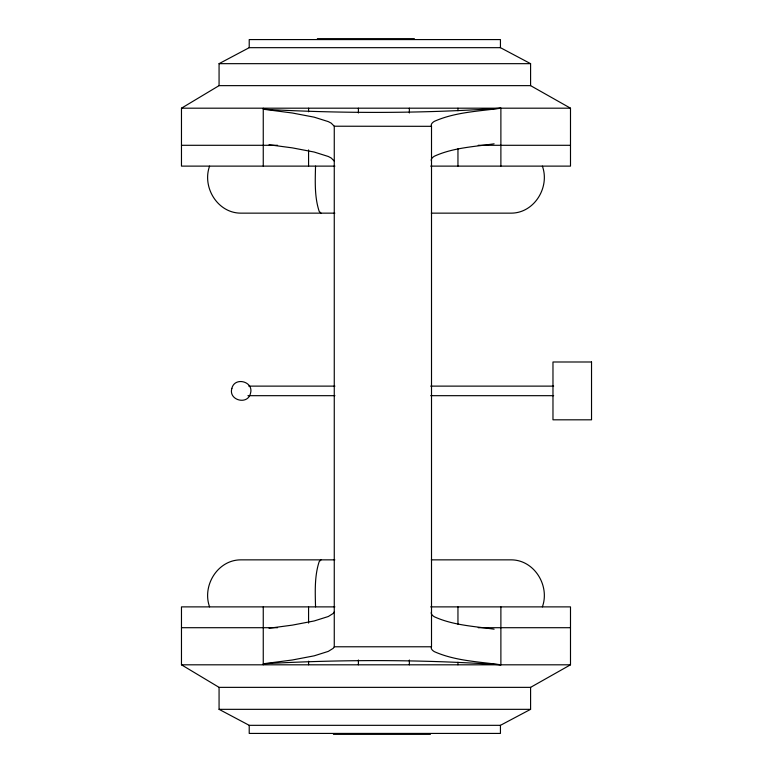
<?xml version="1.0" encoding="UTF-8"?>
<svg xmlns="http://www.w3.org/2000/svg" width="773" height="773" viewBox="0 0 773 773"><rect width="100%" height="100%" fill="white"/><g stroke="black" fill="none" stroke-linecap="round" stroke-linejoin="round"><path stroke-width="1.16" d="M315.539 166.118C315.181 181.191 314.418 196.844 319.172 211.367L320.998 213.145M209.589 166.118C201.888 187.221 217.6 213.116 240.761 213.145L334.844 213.145M542.375 606.882C550.076 585.779 534.365 559.884 511.214 559.855L431.315 559.855M334.265 611.916L333.202 613.453L328.303 616.516L314.176 620.961L292.3 625.135L269.052 628.236M500.885 166.118L500.885 108.191C421.807 113.592 342.381 113.631 263.255 109.215L292.3 113.003L314.176 117.167L328.303 121.622L331.211 123.139L334.265 126.221L334.265 646.779L333.202 648.325L328.303 651.378L314.176 655.833L292.3 659.997L263.255 663.785C342.381 659.369 421.807 659.408 500.885 664.809L500.885 606.882M320.998 559.855L319.172 561.633C314.418 576.156 315.181 591.809 315.539 606.882M334.893 166.118L181.471 166.118L181.471 108.191L219.068 85.639L530.587 85.639L570.493 108.191L570.493 166.118L430.687 166.118M334.893 606.882L181.471 606.882L181.471 664.809L219.068 687.361L530.587 687.361L570.493 664.809L570.493 606.882L430.687 606.882M219.068 85.639L219.068 63.666L249.215 47.675L500.44 47.675L530.587 63.666L530.587 85.639M219.068 687.361L219.068 709.334L249.215 725.325L500.44 725.325L530.587 709.334L530.587 687.361M500.885 108.191C478.622 111.331 455.191 112.075 434.387 121.332A196.864 21.605 0 0 0 431.508 126.221L431.508 646.779A196.864 21.605 0 0 0 434.397 651.668C455.191 660.925 478.622 661.669 500.885 664.809M494.111 143.817C474.081 146.725 453.036 147.711 434.387 156.204A196.864 21.605 0 0 0 431.508 161.084M317.365 38.65L414.376 38.65M219.068 63.666L530.587 63.666M181.471 108.191L570.493 108.191M334.265 126.221L431.508 126.318M181.471 145.295L277.565 145.295M478.226 145.295L570.493 145.295M431.315 213.145L511.214 213.145C534.365 213.116 550.076 187.221 542.375 166.118M248.8 386.123L334.922 386.123M430.696 386.123L553.652 386.123M247.93 395.679L334.922 395.679M430.696 395.679L553.652 395.679M334.844 559.855L240.761 559.855C217.6 559.884 201.888 585.779 209.589 606.882M181.471 627.705L277.565 627.705M478.226 627.705L570.493 627.705M334.265 646.779L431.508 646.779M181.471 664.809L570.493 664.809M219.068 709.334L530.587 709.334M333.424 734.35L430.426 734.35M494.111 629.183C474.081 626.275 453.036 625.289 434.387 616.796A196.864 21.605 0 0 1 431.508 611.916M269.052 144.764L292.3 147.865L314.176 152.039L328.303 156.484L331.211 158.011L334.265 161.084M500.44 47.675L500.44 39.578L249.215 39.578L249.215 47.675M500.44 725.325L500.44 733.422L249.215 733.422L249.215 725.325M457.954 108.191L457.954 110.732M457.954 148.764L457.954 166.118M457.954 606.882L457.954 624.236M457.954 662.268L457.954 664.809M409.352 108.191L409.352 112.984M409.352 660.016L409.352 664.809M358.401 108.191L358.401 112.984M358.401 660.016L358.401 664.809M308.572 108.191L308.572 111.785M308.572 149.923L308.572 166.118M308.572 606.882L308.572 623.077M308.572 661.215L308.572 664.809M263.255 108.191L263.255 166.118M263.255 606.882L263.255 664.809M231.861 388.413C228.209 400.25 247.727 405.477 250.481 393.399C254.143 381.562 234.615 376.335 231.861 388.413M591.529 361.996L552.975 361.996L552.975 419.816L591.529 419.816L591.529 361.996"/></g></svg>
